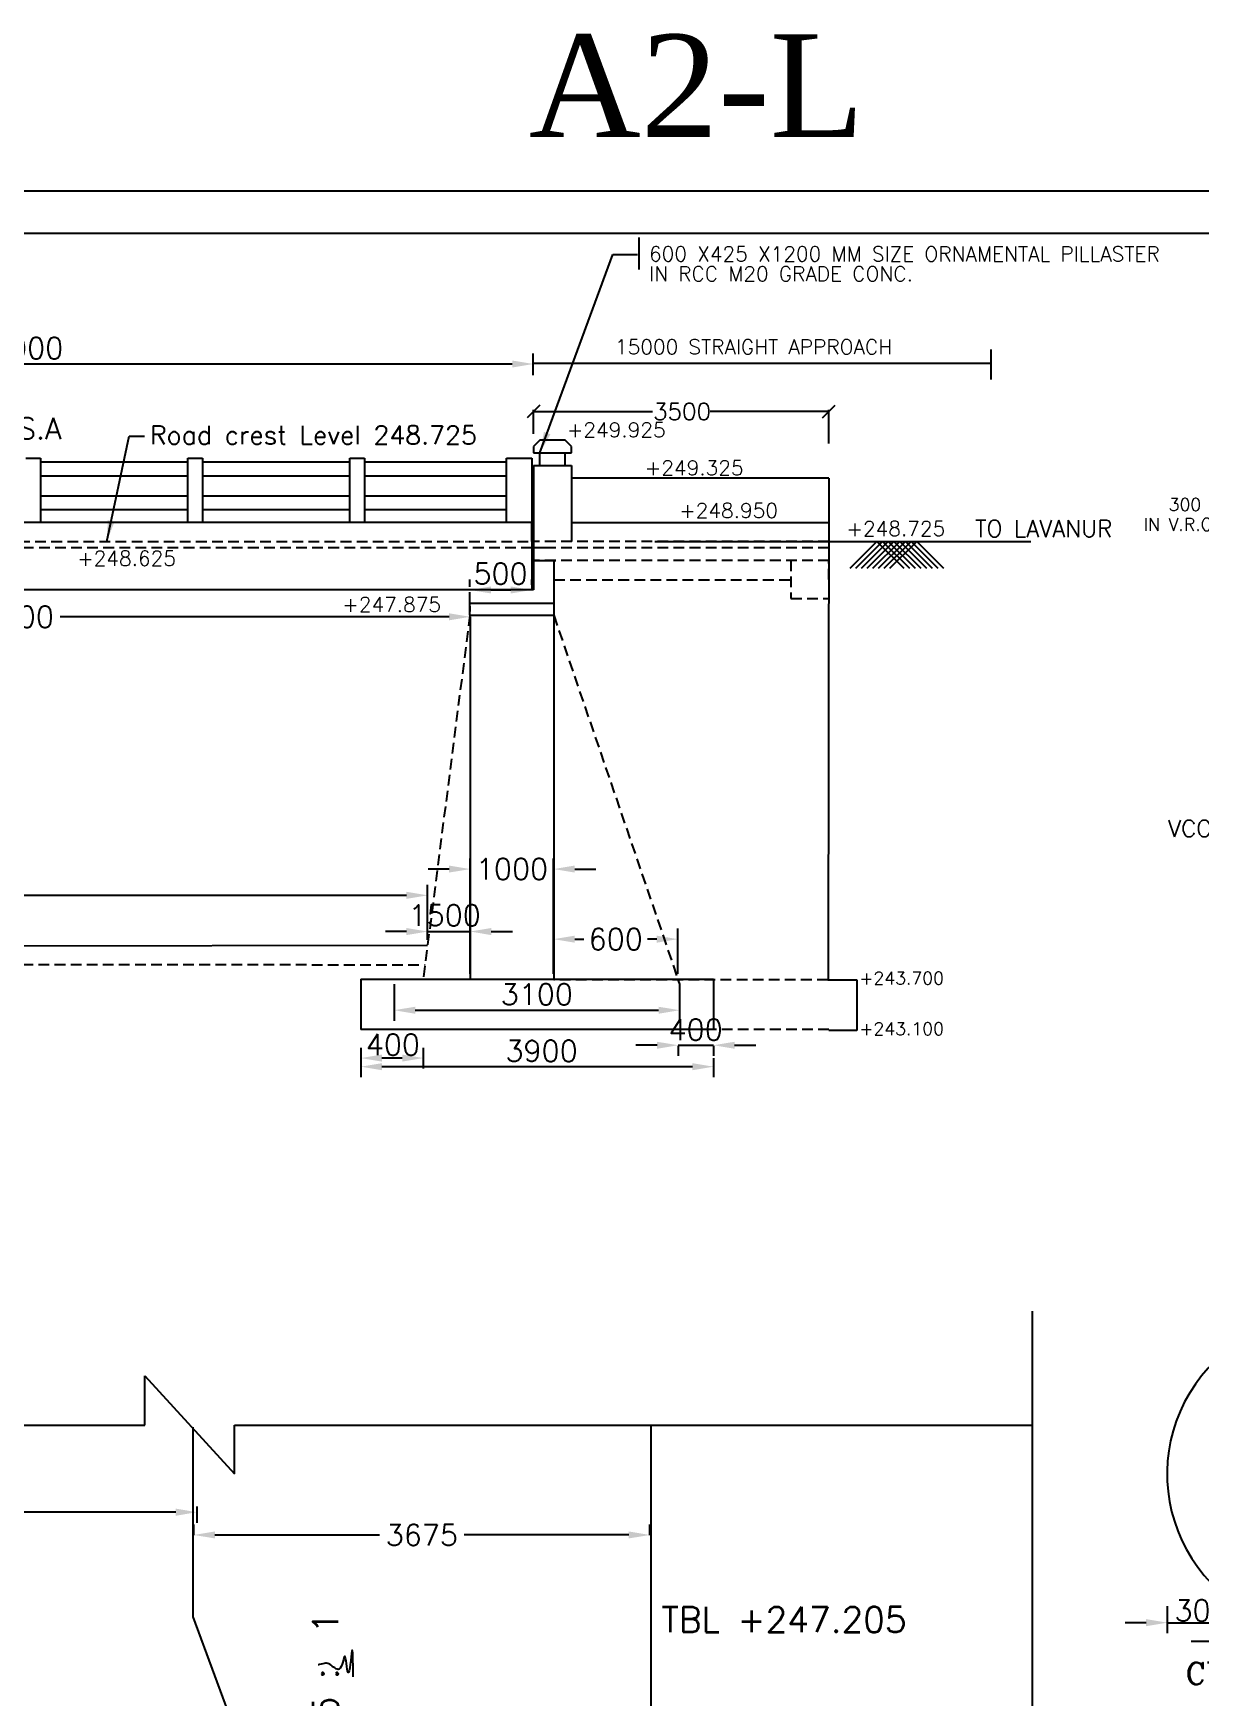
# Model space of a CAD drawing. Header units: inches. Extents: x 51525 to 54746, y 80446 to 81529.
# Drawn here: x 51804.3 to 51942.6, y 81328 to 81525.1 of the extents above; entities that cross this region are included whole.
import ezdxf

# ---------------------------------------------------------------- set-up
doc = ezdxf.new("R2010")
doc.units = ezdxf.units.IN
doc.header["$MEASUREMENT"] = 0
doc.linetypes.add('DASHED2', pattern=[9.525, 6.35, -3.175])
for name, color, linetype in [('dim', 2, 'Continuous'), ('light', 5, 'Continuous'), ('text', 6, 'Continuous')]:
    doc.layers.add(name, color=color, linetype=linetype)
doc.styles.add('RC', font='romanc.shx')
doc.styles.add('rs', font='romans.shx')
doc.styles.get("Standard").update_dxf_attribs({"font": 'romans.shx'})
doc.dimstyles.new('ISO-25', dxfattribs={"dimtxt": 2.5, "dimasz": 2.5, "dimexe": 1.25, "dimexo": 0.625, "dimtad": 1, "dimtxsty": 'Standard', "dimcen": 2.5, "dimadec": 0, "dimazin": 0, "dimtfac": 1, "dimtmove": 0, "dimatfit": 3, "dimfxl": 1, "dimarcsym": 0})

# ---------------------------------------------------------------- blocks, each defined once
blk = doc.blocks.new('A$C7B711A8C')
at = {"color": 254}
for p, q in [((-3.18, -3.18), (0, 0)), ((-2.51, -3.18), (0.67, 0)), ((-1.83, -3.18), (1.35, 0)), ((-1.16, -3.18), (2.02, 0)), ((-0.48, -3.18), (2.7, 0)), ((0, 0), (3.18, -3.18)), ((0.19, -3.18), (3.37, 0)), ((0.67, 0), (3.86, -3.18)), ((0.87, -3.18), (4.05, 0)), ((1.35, 0), (4.53, -3.18)), ((1.54, -3.18), (4.72, 0)), ((2.02, 0), (5.21, -3.18)), ((2.7, 0), (5.88, -3.18)), ((3.37, 0), (6.56, -3.18)), ((4.05, 0), (7.23, -3.18)), ((4.72, 0), (7.91, -3.18))]:
    blk.add_line(p, q, dxfattribs=at)
blk = doc.blocks.new('*D209')
at = {"color": 0, "lineweight": -2, "transparency": 16777216}
for p, q in [((51743.61, 81484.62), (51743.61, 81487.21)), ((51746.11, 81485.96), (51861.1, 81485.96)), ((51863.6, 81484.62), (51863.6, 81487.21))]:
    blk.add_line(p, q, dxfattribs=at)
at = {"color": 0, "transparency": 16777216}
for points in [[(51746.11, 81486.37), (51746.11, 81485.54), (51743.61, 81485.96)], [(51861.1, 81486.37), (51861.1, 81485.54), (51863.6, 81485.96)]]:
    blk.add_solid(points, dxfattribs=at)
at = {"color": 0, "transparency": 16777216, "insert": (51803.61, 81487.83), "char_height": 2.5, "attachment_point": 5}
blk.add_mtext('6000', dxfattribs=at)
blk = doc.blocks.new('*D210')
at = {"layer": 'text', "color": 0, "lineweight": -2, "transparency": 16777216}
for p, q in [((51748.9, 81456.63), (51748.9, 81457.25)), ((51751.4, 81456), (51797.48, 81456)), ((51853.62, 81456), (51807.54, 81456)), ((51856.12, 81456.63), (51856.12, 81457.25))]:
    blk.add_line(p, q, dxfattribs=at)
at = {"layer": 'text', "color": 0, "transparency": 16777216}
for points in [[(51751.4, 81456.42), (51751.4, 81455.59), (51748.9, 81456)], [(51853.62, 81456.42), (51853.62, 81455.59), (51856.12, 81456)]]:
    blk.add_solid(points, dxfattribs=at)
at = {"layer": 'text', "color": 0, "transparency": 16777216, "insert": (51802.51, 81456), "char_height": 2.5, "attachment_point": 5}
blk.add_mtext('5000', dxfattribs=at)
blk = doc.blocks.new('*D212')
at = {"color": 0, "lineweight": -2, "transparency": 16777216}
for p, q in [((51843.16, 81403.72), (51843.16, 81401.45)), ((51845.66, 81402.7), (51882.46, 81402.7)), ((51884.96, 81403.72), (51884.96, 81401.45))]:
    blk.add_line(p, q, dxfattribs=at)
at = {"color": 0, "transparency": 16777216}
for points in [[(51845.66, 81403.11), (51845.66, 81402.28), (51843.16, 81402.7)], [(51882.46, 81403.11), (51882.46, 81402.28), (51884.96, 81402.7)]]:
    blk.add_solid(points, dxfattribs=at)
at = {"color": 0, "transparency": 16777216, "insert": (51864.58, 81404.57), "char_height": 2.5, "attachment_point": 5}
blk.add_mtext('3900', dxfattribs=at)
blk = doc.blocks.new('*D213')
at = {"color": 0, "lineweight": -2, "transparency": 16777216}
for p, q in [((51847.1, 81412.46), (51847.1, 81408.14)), ((51880.94, 81412.46), (51880.94, 81408.14)), ((51849.6, 81409.39), (51878.44, 81409.39))]:
    blk.add_line(p, q, dxfattribs=at)
at = {"color": 0, "transparency": 16777216}
for points in [[(51849.6, 81409.8), (51849.6, 81408.97), (51847.1, 81409.39)], [(51878.44, 81409.8), (51878.44, 81408.97), (51880.94, 81409.39)]]:
    blk.add_solid(points, dxfattribs=at)
at = {"color": 0, "transparency": 16777216, "insert": (51864.02, 81411.26), "char_height": 2.5, "attachment_point": 5}
blk.add_mtext('3100', dxfattribs=at)
blk = doc.blocks.new('*D275')
at = {"color": 0, "lineweight": -2, "transparency": 16777216}
for p, q in [((51662.93, 81350.6), (51662.93, 81348.66)), ((51665.43, 81349.91), (51738.36, 81349.91)), ((51821.23, 81349.91), (51748.3, 81349.91)), ((51823.73, 81350.6), (51823.73, 81348.66))]:
    blk.add_line(p, q, dxfattribs=at)
at = {"color": 0, "transparency": 16777216}
for points in [[(51665.43, 81350.33), (51665.43, 81349.49), (51662.93, 81349.91)], [(51821.23, 81350.33), (51821.23, 81349.49), (51823.73, 81349.91)]]:
    blk.add_solid(points, dxfattribs=at)
at = {"color": 0, "transparency": 16777216, "insert": (51743.33, 81349.91), "char_height": 2.5, "attachment_point": 5}
blk.add_mtext('6500', dxfattribs=at)
blk = doc.blocks.new('*D277')
at = {"color": 0, "lineweight": -2, "transparency": 16777216}
for p, q in [((51823.37, 81347.2), (51823.37, 81348.46)), ((51877.41, 81347.2), (51877.41, 81348.46)), ((51825.87, 81347.21), (51845.36, 81347.21)), ((51874.91, 81347.21), (51855.42, 81347.21))]:
    blk.add_line(p, q, dxfattribs=at)
at = {"color": 0, "transparency": 16777216}
for points in [[(51825.87, 81347.63), (51825.87, 81346.8), (51823.37, 81347.21)], [(51874.91, 81347.63), (51874.91, 81346.8), (51877.41, 81347.21)]]:
    blk.add_solid(points, dxfattribs=at)
at = {"color": 0, "transparency": 16777216, "insert": (51850.39, 81347.21), "char_height": 2.5, "attachment_point": 5}
blk.add_mtext('3675', dxfattribs=at)
blk = doc.blocks.new('*D308')
at = {"color": 0, "lineweight": -2, "transparency": 16777216}
for p, q in [((51843.16, 81404.93), (51843.16, 81402.47)), ((51850.56, 81404.93), (51850.56, 81402.47)), ((51848.06, 81403.72), (51845.66, 81403.72))]:
    blk.add_line(p, q, dxfattribs=at)
at = {"color": 0, "transparency": 16777216}
for points in [[(51845.66, 81404.13), (51845.66, 81403.3), (51843.16, 81403.72)], [(51848.06, 81404.13), (51848.06, 81403.3), (51850.56, 81403.72)]]:
    blk.add_solid(points, dxfattribs=at)
at = {"color": 0, "transparency": 16777216, "insert": (51846.96, 81405.31), "char_height": 2.5, "attachment_point": 5}
blk.add_mtext('400', dxfattribs=at)
blk = doc.blocks.new('*D309')
at = {"color": 0, "lineweight": -2, "transparency": 16777216}
for p, q in [((51878.26, 81405.24), (51875.76, 81405.24)), ((51880.76, 81405.24), (51884.96, 81405.24)), ((51880.76, 81405.17), (51880.76, 81403.99)), ((51884.96, 81405.17), (51884.96, 81403.99)), ((51887.46, 81405.24), (51889.96, 81405.24))]:
    blk.add_line(p, q, dxfattribs=at)
at = {"color": 0, "transparency": 16777216}
for points in [[(51878.26, 81405.65), (51878.26, 81404.82), (51880.76, 81405.24)], [(51887.46, 81405.65), (51887.46, 81404.82), (51884.96, 81405.24)]]:
    blk.add_solid(points, dxfattribs=at)
at = {"color": 0, "transparency": 16777216, "insert": (51882.84, 81407.09), "char_height": 2.5, "attachment_point": 5}
blk.add_mtext('400', dxfattribs=at)
blk = doc.blocks.new('*D310')
at = {"color": 0, "lineweight": -2, "transparency": 16777216}
for p, q in [((51638.86, 81417.46), (51638.86, 81424.25)), ((51641.36, 81423), (51715.88, 81423)), ((51848.57, 81423), (51725.94, 81423)), ((51851.07, 81417.72), (51851.07, 81424.25))]:
    blk.add_line(p, q, dxfattribs=at)
at = {"color": 0, "transparency": 16777216}
for points in [[(51641.36, 81423.42), (51641.36, 81422.58), (51638.86, 81423)], [(51848.57, 81423.42), (51848.57, 81422.58), (51851.07, 81423)]]:
    blk.add_solid(points, dxfattribs=at)
at = {"color": 0, "transparency": 16777216, "insert": (51720.91, 81422.72), "char_height": 2.5, "attachment_point": 5}
blk.add_mtext('8760', dxfattribs=at)
blk = doc.blocks.new('*D314')
at = {"color": 0, "lineweight": -2, "transparency": 16777216}
for p, q in [((51946.56, 81337.89), (51946.56, 81333.32)), ((51944.06, 81334.57), (51941.56, 81334.57)), ((51946.56, 81334.57), (51947.7, 81334.57)), ((51956.52, 81334.57), (51955.38, 81334.57)), ((51956.52, 81335.27), (51956.52, 81333.32)), ((51959.02, 81334.57), (51961.52, 81334.57))]:
    blk.add_line(p, q, dxfattribs=at)
at = {"color": 0, "transparency": 16777216}
for points in [[(51944.06, 81334.99), (51944.06, 81334.16), (51946.56, 81334.57)], [(51959.02, 81334.99), (51959.02, 81334.16), (51956.52, 81334.57)]]:
    blk.add_solid(points, dxfattribs=at)
at = {"color": 0, "transparency": 16777216, "insert": (51951.54, 81334.57), "char_height": 2.5, "attachment_point": 5}
blk.add_mtext('500', dxfattribs=at)
blk = doc.blocks.new('*D315')
at = {"color": 0, "lineweight": -2, "transparency": 16777216}
for p, q in [((51938.73, 81338.76), (51938.73, 81335.57)), ((51946.56, 81338.65), (51946.56, 81335.57)), ((51936.23, 81336.82), (51933.73, 81336.82)), ((51938.73, 81336.82), (51946.56, 81336.82)), ((51949.06, 81336.82), (51951.56, 81336.82))]:
    blk.add_line(p, q, dxfattribs=at)
at = {"color": 0, "transparency": 16777216}
for points in [[(51936.23, 81337.24), (51936.23, 81336.4), (51938.73, 81336.82)], [(51949.06, 81337.24), (51949.06, 81336.4), (51946.56, 81336.82)]]:
    blk.add_solid(points, dxfattribs=at)
at = {"color": 0, "transparency": 16777216, "insert": (51942.81, 81338.26), "char_height": 2.5, "attachment_point": 5}
blk.add_mtext('300', dxfattribs=at)
blk = doc.blocks.new('*D330')
at = {"color": 0, "lineweight": -2, "transparency": 16777216}
for p, q in [((51848.57, 81418.71), (51846.07, 81418.71)), ((51851.07, 81417.72), (51851.07, 81419.96)), ((51851.07, 81418.71), (51856.12, 81418.71)), ((51856.12, 81413.71), (51856.12, 81419.96)), ((51858.62, 81418.71), (51861.12, 81418.71))]:
    blk.add_line(p, q, dxfattribs=at)
at = {"color": 0, "transparency": 16777216}
for points in [[(51848.57, 81419.13), (51848.57, 81418.29), (51851.07, 81418.71)], [(51858.62, 81419.13), (51858.62, 81418.29), (51856.12, 81418.71)]]:
    blk.add_solid(points, dxfattribs=at)
at = {"color": 0, "transparency": 16777216, "insert": (51853.09, 81420.64), "char_height": 2.5, "attachment_point": 5}
blk.add_mtext('1500', dxfattribs=at)
blk = doc.blocks.new('*D331')
at = {"color": 0, "lineweight": -2, "transparency": 16777216}
for p, q in [((51856.12, 81413.71), (51856.12, 81427.36)), ((51866.01, 81413.71), (51866.01, 81427.36)), ((51853.62, 81426.11), (51851.12, 81426.11)), ((51856.12, 81426.11), (51856.22, 81426.11)), ((51866.01, 81426.11), (51865.92, 81426.11)), ((51868.51, 81426.11), (51871.01, 81426.11))]:
    blk.add_line(p, q, dxfattribs=at)
at = {"color": 0, "transparency": 16777216}
for points in [[(51853.62, 81426.53), (51853.62, 81425.7), (51856.12, 81426.11)], [(51868.51, 81426.53), (51868.51, 81425.7), (51866.01, 81426.11)]]:
    blk.add_solid(points, dxfattribs=at)
at = {"color": 0, "transparency": 16777216, "insert": (51861.07, 81426.11), "char_height": 2.5, "attachment_point": 5}
blk.add_mtext('1000', dxfattribs=at)
blk = doc.blocks.new('*D332')
at = {"color": 0, "lineweight": -2, "transparency": 16777216}
for p, q in [((51866.01, 81414.34), (51866.01, 81419.06)), ((51880.73, 81413.71), (51880.73, 81419.06)), ((51868.51, 81417.81), (51869.59, 81417.81)), ((51878.23, 81417.81), (51877.15, 81417.81))]:
    blk.add_line(p, q, dxfattribs=at)
at = {"color": 0, "transparency": 16777216}
for points in [[(51868.51, 81418.22), (51868.51, 81417.39), (51866.01, 81417.81)], [(51878.23, 81418.22), (51878.23, 81417.39), (51880.73, 81417.81)]]:
    blk.add_solid(points, dxfattribs=at)
at = {"color": 0, "transparency": 16777216, "insert": (51873.37, 81417.81), "char_height": 2.5, "attachment_point": 5}
blk.add_mtext('600', dxfattribs=at)
blk = doc.blocks.new('*D345')
at = {"color": 0, "lineweight": -2, "transparency": 16777216}
for p, q in [((51856.08, 81459.56), (51856.08, 81460.43)), ((51863.43, 81459.81), (51863.43, 81460.43)), ((51858.58, 81459.18), (51860.93, 81459.18))]:
    blk.add_line(p, q, dxfattribs=at)
at = {"color": 0, "transparency": 16777216}
for points in [[(51858.58, 81459.6), (51858.58, 81458.77), (51856.08, 81459.18)], [(51860.93, 81459.6), (51860.93, 81458.77), (51863.43, 81459.18)]]:
    blk.add_solid(points, dxfattribs=at)
at = {"color": 0, "transparency": 16777216, "insert": (51859.72, 81461.12), "char_height": 2.5, "attachment_point": 5}
blk.add_mtext('500', dxfattribs=at)

msp = doc.modelspace()

# ---------------------------------------------------------------- linework, layer by layer
at = {"color": 0}
for p, q in [((51876.087, 81500.94), (51876.087, 81497.156)), ((51864.385, 81476.933), (51863.635, 81476.183)), ((51863.635, 81476.183), (51863.635, 81475.433)), ((51867.385, 81476.933), (51864.385, 81476.933)), ((51868.135, 81476.183), (51867.385, 81476.933)), ((51868.135, 81475.433), (51868.135, 81476.183)), ((51803.46, 81474.808), (51805.21, 81474.808)), ((51805.21, 81474.808), (51805.21, 81467.183)), ((51822.66, 81474.308), (51805.21, 81474.308)), ((51822.66, 81467.183), (51822.66, 81474.808)), ((51822.66, 81474.808), (51824.41, 81474.808)), ((51824.41, 81474.808), (51824.41, 81467.183)), ((51841.86, 81474.308), (51824.41, 81474.308)), ((51841.86, 81467.183), (51841.86, 81474.808)), ((51841.86, 81474.808), (51843.61, 81474.808)), ((51843.61, 81474.808), (51843.61, 81467.183)), ((51860.435, 81474.308), (51843.61, 81474.308)), ((51860.435, 81467.183), (51860.435, 81474.808)), ((51860.435, 81474.808), (51863.435, 81474.808)), ((51863.435, 81474.808), (51863.435, 81467.183)), ((51863.635, 81475.433), (51868.135, 81475.433)), ((51863.635, 81473.933), (51868.135, 81473.933)), ((51863.635, 81473.933), (51863.635, 81464.933)), ((51864.385, 81473.933), (51864.385, 81475.433)), ((51867.385, 81473.933), (51867.385, 81475.433)), ((51868.135, 81473.933), (51868.135, 81464.933)), ((51822.66, 81472.683), (51805.21, 81472.683)), ((51841.86, 81472.683), (51824.41, 81472.683)), ((51860.435, 81472.683), (51843.61, 81472.683)), ((51898.635, 81472.433), (51868.135, 81472.433)), ((51898.635, 81472.433), (51898.531, 81413.005)), ((51822.66, 81470.308), (51805.21, 81470.308)), ((51841.86, 81470.308), (51824.41, 81470.308)), ((51860.435, 81470.308), (51843.61, 81470.308)), ((51822.66, 81468.683), (51805.21, 81468.683)), ((51841.86, 81468.683), (51824.41, 81468.683)), ((51860.435, 81468.683), (51843.61, 81468.683)), ((51863.435, 81467.183), (51763.59, 81467.183)), ((51805.21, 81467.183), (51803.46, 81467.183)), ((51824.41, 81467.183), (51822.66, 81467.183)), ((51843.61, 81467.183), (51841.86, 81467.183)), ((51863.435, 81467.183), (51860.435, 81467.183)), ((51863.435, 81464.933), (51863.435, 81467.183)), ((51868.135, 81467.183), (51898.635, 81467.183)), ((51868.135, 81467.183), (51898.635, 81467.183)), ((51863.435, 81464.933), (51863.435, 81459.183)), ((51863.635, 81464.933), (51863.635, 81459.183)), ((51866.035, 81464.183), (51863.635, 81464.183)), ((51878.015, 81464.933), (51898.635, 81464.933)), ((51898.635, 81464.933), (51922.55, 81464.933)), ((51863.635, 81462.683), (51866.255, 81462.683)), ((51866.035, 81462.683), (51866.035, 81459.183)), ((51898.635, 81460.433), (51898.635, 81458.183)), ((51856.079, 81456.183), (51856.079, 81458.933)), ((51866.035, 81459.183), (51866.035, 81456.183)), ((51866.035, 81457.56), (51856.035, 81457.56)), ((51856.079, 81456.183), (51866.035, 81456.183)), ((51638.864, 81416.835), (51851.07, 81417.096)), ((51843.156, 81413.086), (51884.956, 81413.086)), ((51843.156, 81413.086), (51843.156, 81407.086)), ((51884.956, 81413.086), (51884.956, 81407.086)), ((51898.497, 81413.005), (51901.959, 81413.005)), ((51901.959, 81413.005), (51901.959, 81407.003)), ((51884.956, 81407.086), (51843.156, 81407.086)), ((51901.959, 81407.003), (51898.635, 81407.003)), ((51922.722, 81373.724), (51922.722, 81317.292)), ((51817.54, 81360.238), (51817.54, 81366.056)), ((51817.54, 81366.056), (51828.183, 81354.437)), ((51745.245, 81360.238), (51817.54, 81360.238)), ((51828.183, 81360.238), (51922.722, 81360.238)), ((51828.183, 81354.437), (51828.183, 81360.238)), ((51877.546, 81360.238), (51877.546, 81317.117))]:
    msp.add_line(p, q, dxfattribs=at)
at = {"color": 0, "extrusion": (0, 0, -1)}
for p, q in [((51916.861, 81486.004), (51913.529, 81486.004)), ((51917.244, 81486.004), (51913.912, 81486.004)), ((51917.627, 81486.004), (51914.295, 81486.004))]:
    msp.add_line(p, q, dxfattribs=at)
at = {"color": 0, "linetype": 'ByBlock', "lineweight": -2}
for p, q in [((51864.385, 81481.078), (51862.885, 81479.578)), ((51897.885, 81479.578), (51899.385, 81481.078))]:
    msp.add_line(p, q, dxfattribs=at)
at = {"color": 0, "linetype": 'DASHED2', "ltscale": 0.2}
for p, q in [((51783.615, 81464.933), (51863.435, 81464.933)), ((51863.435, 81464.183), (51783.615, 81464.183)), ((51898.635, 81464.933), (51863.635, 81464.933)), ((51898.635, 81464.183), (51863.635, 81464.183)), ((51898.635, 81462.683), (51863.635, 81462.683)), ((51894.135, 81462.683), (51894.135, 81458.183)), ((51894.135, 81462.683), (51894.135, 81460.433)), ((51898.635, 81460.433), (51898.635, 81462.683)), ((51898.635, 81462.683), (51898.635, 81460.433)), ((51893.992, 81460.351), (51866.078, 81460.351)), ((51894.135, 81458.183), (51898.635, 81458.183)), ((51856.079, 81456.183), (51850.556, 81413.086)), ((51866.015, 81456.183), (51880.942, 81412.461)), ((51639.23, 81415.003), (51850.772, 81414.77)), ((51898.497, 81413.005), (51866.035, 81413.005)), ((51898.635, 81407.086), (51867.045, 81407.086))]:
    msp.add_line(p, q, dxfattribs=at)
for p, q in [((51856.124, 81456.005), (51856.124, 81413.086)), ((51866.015, 81456.183), (51866.015, 81413.086)), ((51823.294, 81337.517), (51823.294, 81359.98)), ((51831.982, 81313.941), (51823.294, 81337.517))]:
    msp.add_line(p, q)
for points in [[(51525.257, 81506.467), (52249.215, 81506.467), (52249.215, 80978.535), (51525.257, 80978.535)], [(51530.257, 81501.467), (52244.215, 81501.467), (52244.215, 80983.535), (51530.257, 80983.535)]]:
    msp.add_lwpolyline(points, close=True)
msp.add_arc((51957.265, 81354.429), 18.551, 92.49145, 272.80311)
at = {"color": 0}
msp.add_open_spline([(51842.239, 81330.396), (51842.235, 81332.229), (51842.228, 81335.6), (51841.669, 81328.899), (51841.299, 81334.326), (51840.858, 81330.519), (51839.297, 81332.27), (51838.858, 81331.946), (51838.096, 81331.835), (51838.096, 81331.835)], degree=3, knots=[0, 0, 0, 0, 5.0612958, 9.3086435, 12.5639068, 15.3206093, 17.485086, 20.1244188, 20.4265499, 20.4265499, 20.4265499, 20.4265499], dxfattribs=at)
at = {"color": 0, "extrusion": (0, 0, -1)}
for points in [[(-51916.861, 81485.974), (-51917.041, 81486.004), (-51916.861, 81486.034)], [(-51917.244, 81485.974), (-51917.424, 81486.004), (-51917.244, 81486.034)], [(-51917.627, 81485.974), (-51917.807, 81486.004), (-51917.627, 81486.034)]]:
    msp.add_solid(points, dxfattribs=at)
at = {"layer": 'dim', "color": 0}
for p, q in [((51917.807, 81487.691), (51917.807, 81484.13)), ((51863.635, 81477.689), (51863.635, 81480.508)), ((51863.635, 81480.328), (51877.711, 81480.328)), ((51898.635, 81480.328), (51884.558, 81480.328)), ((51898.635, 81476.555), (51898.635, 81480.508))]:
    msp.add_line(p, q, dxfattribs=at)
at = {"layer": 'dim', "color": 0, "extrusion": (0, 0, -1)}
for p, q in [((51912.423, 81486.004), (51863.635, 81486.004)), ((51917.807, 81486.004), (51912.423, 81486.004))]:
    msp.add_line(p, q, dxfattribs=at)
at = {"layer": 'light', "color": 0}
msp.add_line((51863.435, 81459.183), (51858.535, 81459.183), dxfattribs=at)
at = {"layer": 'text', "color": 0}
msp.add_line((51863.635, 81459.183), (51786.235, 81459.183), dxfattribs=at)

# ---------------------------------------------------------------- block references
at = {"color": 0}
msp.add_blockref('A$C7B711A8C', (51904.323, 81464.933), dxfattribs=at)

# ---------------------------------------------------------------- texts
msp.add_text('3500', height=2, dxfattribs=at).set_placement((51877.801, 81479.328))
at = {"color": 0, "style": 'rs'}
for s, p in [('300 THICK BED BLOCK', (51938.9, 81468.554)), ('IN V.R.C.C. M20 WITH 20 M.S.A', (51935.941, 81466.194))]:
    msp.add_text(s, height=1.5, rotation=360, dxfattribs=at).set_placement(p)
at = {"color": 0}
for s, height, style, p in [('+243.700', 1.5, 'rs', (51902.24, 81412.444)), ('+243.100', 1.5, 'rs', (51902.24, 81406.444)), ('CUT AND EASE WATERS', 2.625, 'RC', (51940.928, 81329.475))]:
    msp.add_text(s, height=height, dxfattribs=dict(at, style=style)).set_placement(p)
msp.add_text('1.5 :  1', height=3, rotation=90, dxfattribs=at).set_placement((51840.481, 81321.646))
at = {"color": 1, "insert": (51880.658, 81518.934), "char_height": 12.15, "attachment_point": 5}
msp.add_mtext('{\\fTimes New Roman|b0|i0|c0|p18; A2-L}', dxfattribs=at)
at = {"color": 0, "attachment_point": 1}
for s, insert, char_height in [('450th.Deck slab in CCM20 WITH 20M.S.A', (51738.77, 81479.563), 2.5), ('Road crest Level 248.725', (51818.158, 81478.64), 2.2)]:
    msp.add_mtext(s, dxfattribs=dict(at, insert=insert, char_height=char_height))
at = {"insert": (51915.946, 81467.452), "char_height": 2, "width": 21.63393, "attachment_point": 1, "style": 'rs'}
msp.add_mtext('TO LAVANUR', dxfattribs=at)
at = {"layer": 'text', "color": 0, "style": 'rs'}
for s, height, p in [('600 X425 X1200 MM SIZE ORNAMENTAL PILLASTER', 1.75, (51877.322, 81498.121)), ('IN RCC M20 GRADE CONC.', 1.75, (51877.322, 81495.764)), ('15000 STRAIGHT APPROACH', 1.75, (51873.278, 81487.112)), ('+249.925', 1.75, (51867.577, 81477.274)), ('+249.325', 1.75, (51876.813, 81472.773)), ('+248.950', 1.75, (51880.898, 81467.729)), ('+248.725', 1.75, (51900.712, 81465.577)), ('+248.625', 1.75, (51809.537, 81462.056)), ('+247.875', 1.75, (51840.969, 81456.593)), ('TBL +247.205', 3, (51878.784, 81335.688))]:
    msp.add_text(s, height=height, dxfattribs=at).set_placement(p)
at = {"layer": 'text', "color": 0, "insert": (51971.408, 81429.92), "char_height": 2, "attachment_point": 9, "style": 'rs'}
msp.add_mtext('VCC M15 WITH 40 M.S.A', dxfattribs=at)

# ---------------------------------------------------------------- dimensions: what is measured, and where the dimension line sits
at = {"color": 0}
for base, p1, p2, text, picture, middle in [((51863.603, 81485.958), (51743.615, 81483.991), (51863.603, 81483.991), '6000', '*D209', (51803.609, 81487.833)), ((51880.942, 81409.386), (51847.104, 81413.086), (51880.942, 81413.086), '3100', '*D213', (51864.023, 81411.261))]:
    dim = msp.add_linear_dim(base=base, p1=p1, p2=p2, text=text, dimstyle='ISO-25', dxfattribs=at)
    dim.commit()
    dim.dimension.update_dxf_attribs({"geometry": picture, "text_midpoint": middle})
for base, p1, p2, text, picture, middle in [((51863.435, 81459.183), (51856.079, 81458.933), (51863.435, 81459.183), '500', '*D345', (51859.72, 81461.124)), ((51851.07, 81422.999), (51638.864, 81416.835), (51851.07, 81417.096), '8760', '*D310', (51720.912, 81422.722)), ((51856.124, 81418.709), (51851.07, 81417.096), (51856.124, 81413.086), '1500', '*D330', (51853.09, 81420.64)), ((51884.956, 81405.237), (51880.756, 81405.796), (51884.956, 81405.796), '400', '*D309', (51882.84, 81407.086)), ((51843.156, 81403.717), (51850.556, 81405.557), (51843.156, 81405.557), '400', '*D308', (51846.962, 81405.313)), ((51946.56, 81336.819), (51938.734, 81339.382), (51946.56, 81339.278), '300', '*D315', (51942.81, 81338.26))]:
    dim = msp.add_linear_dim(base=base, p1=p1, p2=p2, text=text, dimstyle='ISO-25', override={"dimtad": 0, "dimtoh": 1, "dimtmove": 2})
    dim.commit()
    dim.dimension.update_dxf_attribs({"geometry": picture, "text_midpoint": middle, "dimtype": 160})
for base, p1, p2, text, picture, middle in [((51866.015, 81426.113), (51856.124, 81413.086), (51866.015, 81413.086), '1000', '*D331', (51861.069, 81426.113)), ((51880.729, 81417.807), (51866.015, 81413.711), (51880.729, 81413.086), '600', '*D332', (51873.372, 81417.807)), ((51823.733, 81349.91), (51662.93, 81351.223), (51823.733, 81351.223), '6500', '*D275', (51743.331, 81349.91)), ((51877.411, 81347.213), (51823.368, 81346.57), (51877.411, 81346.57), '3675', '*D277', (51850.39, 81347.213)), ((51946.56, 81334.573), (51956.521, 81335.892), (51946.56, 81338.515), '500', '*D314', (51951.541, 81334.573))]:
    dim = msp.add_linear_dim(base=base, p1=p1, p2=p2, text=text, dimstyle='ISO-25', override={"dimtad": 0, "dimtoh": 1})
    dim.commit()
    dim.dimension.update_dxf_attribs({"geometry": picture, "text_midpoint": middle})
dim = msp.add_linear_dim(base=(51884.956, 81402.695), p1=(51843.156, 81404.342), p2=(51884.956, 81404.342), text='3900', dimstyle='ISO-25', dxfattribs=at)
dim.commit()
dim.dimension.update_dxf_attribs({"geometry": '*D212', "text_midpoint": (51864.583, 81402.695), "dimtype": 160})
at = {"layer": 'text', "color": 0}
dim = msp.add_linear_dim(base=(51856.124, 81456.005), p1=(51748.902, 81456.005), p2=(51856.124, 81456.005), text='5000', dimstyle='ISO-25', override={"dimtad": 0, "dimtoh": 1}, dxfattribs=at)
dim.commit()
dim.dimension.update_dxf_attribs({"geometry": '*D210', "text_midpoint": (51802.513, 81456.005)})

# ---------------------------------------------------------------- leaders
at = {"color": 0}
msp.add_leader([(51864.385, 81475.433), (51873.027, 81498.951), (51875.937, 81498.951)], dimstyle='ISO-25', override={"dimgap": 0.625, "dimtad": 0, "dimtoh": 1}, dxfattribs=at)
at = {"color": 0, "annotation_type": 0, "has_hookline": 1, "hookline_direction": 0}
for points, text_width in [([(51728.274, 81461.577), (51735.724, 81478.313), (51738.145, 81478.313)], 79.048), ([(51813.05, 81464.925), (51815.715, 81477.39), (51817.533, 81477.39)], 43.895)]:
    msp.add_leader(points, dimstyle='ISO-25', override={"dimgap": 0.625, "dimtad": 0, "dimtoh": 1}, dxfattribs=dict(at, text_width=text_width))

doc.saveas('drawing.dxf')
